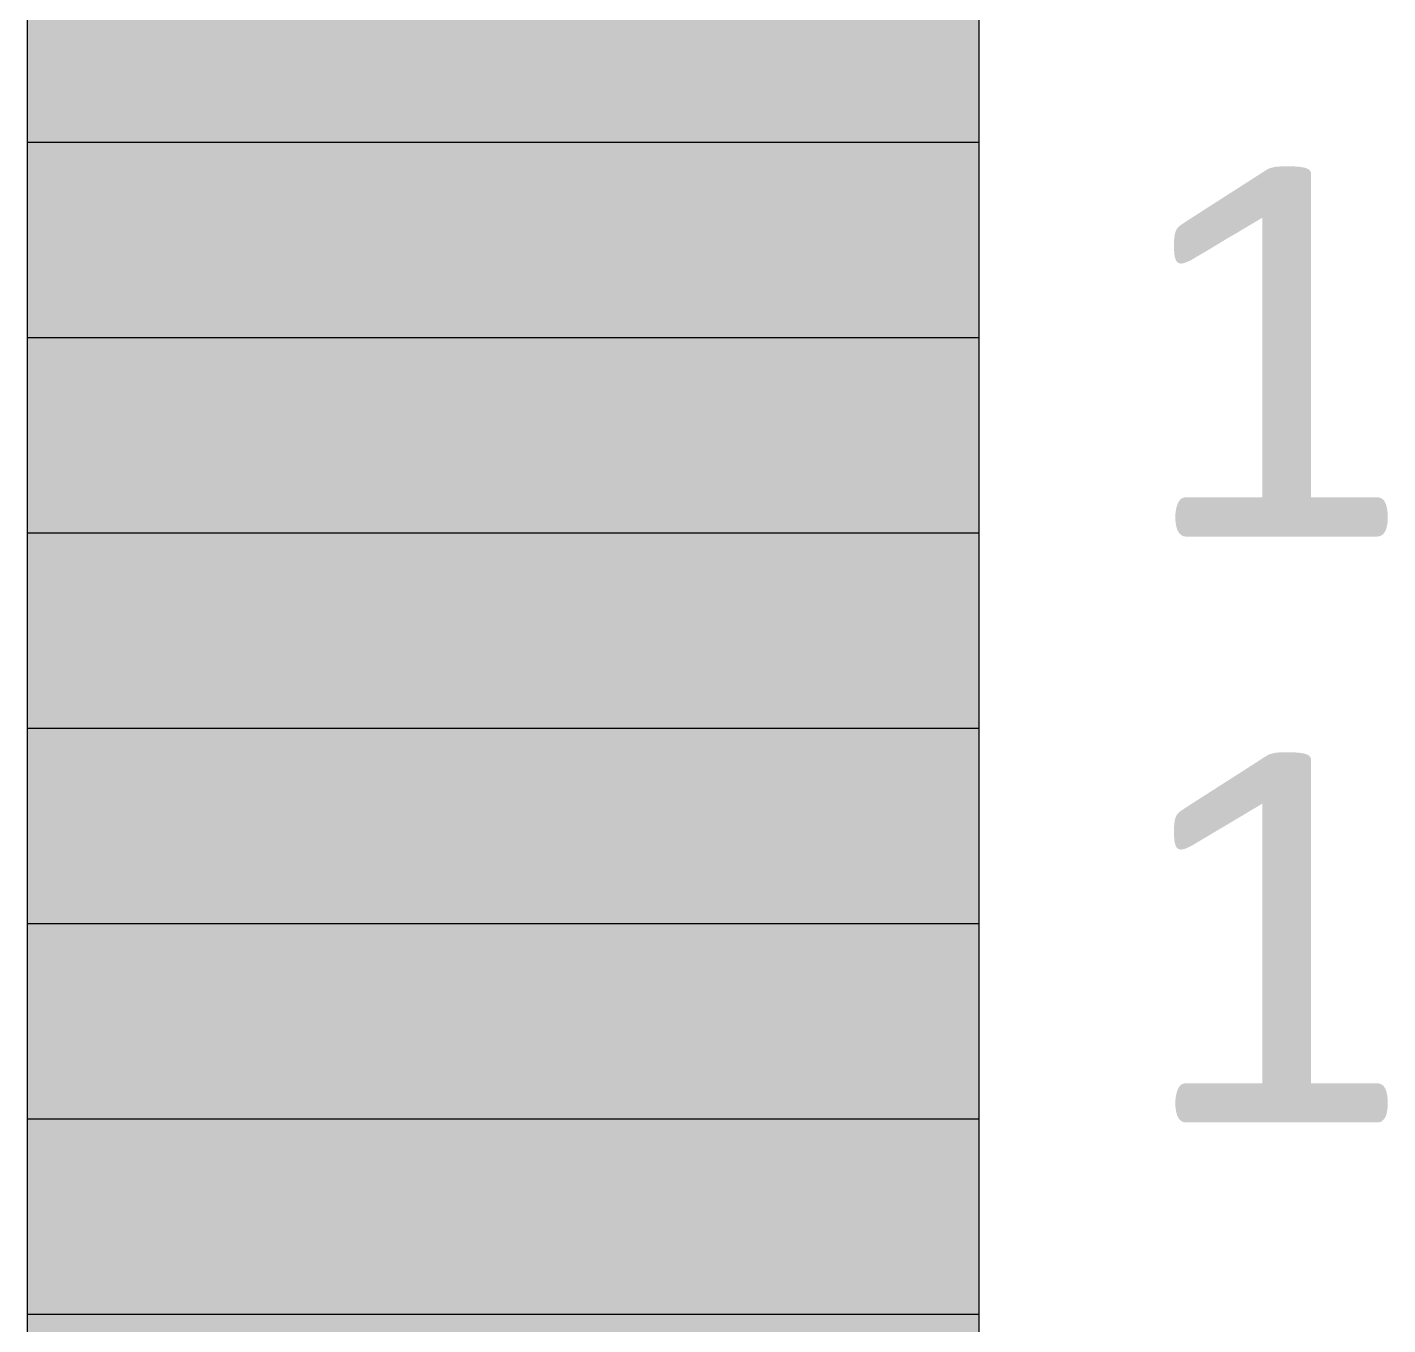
# Model space of a CAD drawing. Extents: x 79.49066 to 79.49309, y 16.68944 to 16.6915.
# Drawn here: x 79.4928573 to 79.4929736, y 16.6906292 to 16.6907402 of the extents above; entities that cross this region are included whole.
import ezdxf

# ---------------------------------------------------------------- set-up
doc = ezdxf.new("R2010")
doc.units = 0

msp = doc.modelspace()

# ---------------------------------------------------------------- hatches: boundary and pattern name
at = {"layer": 'GSLAYER', "true_color": 0xb4b4b4}
msp.add_hatch(color=256, dxfattribs=at).paths.add_polyline_path([(79.49293868, 16.69073036), (79.49293868, 16.69074706), (79.49285726, 16.69074706), (79.49285726, 16.69073036)])
at = {"layer": 'GSLAYER', "true_color": 0xb1b1b1}
msp.add_hatch(color=256, dxfattribs=at).paths.add_polyline_path([(79.49293868, 16.69071366), (79.49293868, 16.69073036), (79.49285726, 16.69073036), (79.49285726, 16.69071366)])
at = {"layer": 'GSLAYER', "true_color": 0x000000}
for points in [[(79.49296707, 16.69072391), (79.49296707, 16.69072763), (79.49296706, 16.69072777), (79.492967, 16.69072791), (79.4929669, 16.69072802), (79.49296689, 16.69072803), (79.49296679, 16.69072808), (79.49296671, 16.69072812), (79.49296667, 16.69072814), (79.49296645, 16.6907282), (79.49296625, 16.69072823), (79.4929661, 16.69072826), (79.49296592, 16.69072827), (79.49296567, 16.69072829), (79.49296567, 16.69072829), (79.49296513, 16.69072831), (79.4929644, 16.69072829), (79.4929644, 16.69072829), (79.49296413, 16.69072827), (79.49296404, 16.69072826), (79.49296389, 16.69072823), (79.49296377, 16.6907282), (79.49296353, 16.69072814), (79.4929635, 16.69072812), (79.49296339, 16.69072808), (79.4929633, 16.69072803), (79.49296329, 16.69072802), (79.49296311, 16.69072791), (79.4929629, 16.69072777), (79.49296268, 16.69072763), (79.49295688, 16.69072391)], [(79.49295608, 16.69072), (79.49295609, 16.69072), (79.49295623, 16.69072004), (79.49295641, 16.6907201), (79.49295643, 16.69072011), (79.49295663, 16.6907202), (79.49295682, 16.69072029), (79.49295687, 16.69072032), (79.49295739, 16.69072063), (79.49295809, 16.69072104), (79.49295894, 16.69072155), (79.49295958, 16.69072194), (79.49296012, 16.69072226), (79.49296057, 16.69072252), (79.49296094, 16.69072274), (79.49296125, 16.69072293), (79.49296151, 16.69072308), (79.49296176, 16.69072323), (79.492962, 16.69072337), (79.4929629, 16.69072391), (79.49295688, 16.69072391), (79.49295605, 16.69072337), (79.49295585, 16.69072323), (79.49295569, 16.69072308), (79.49295557, 16.69072293), (79.49295549, 16.69072274), (79.49295542, 16.69072252), (79.49295538, 16.69072226), (79.49295535, 16.69072194), (79.49295534, 16.69072155), (79.49295536, 16.69072104), (79.4929554, 16.69072063), (79.49295549, 16.69072032), (79.4929555, 16.69072029), (79.49295555, 16.6907202), (79.49295563, 16.69072011), (79.49295565, 16.6907201), (79.49295572, 16.69072004), (79.49295583, 16.69072), (79.49295585, 16.69072), (79.49295595, 16.69071999)], [(79.49296707, 16.6907), (79.49296707, 16.69072391), (79.4929629, 16.69072391), (79.4929629, 16.6907)], [(79.49297276, 16.69069665), (79.49297293, 16.69069667), (79.49297309, 16.69069674), (79.49297324, 16.69069685), (79.49297337, 16.69069702), (79.49297348, 16.69069724), (79.49297356, 16.69069753), (79.49297362, 16.69069788), (79.49297363, 16.6906983), (79.49297362, 16.69069871), (79.49297357, 16.69069906), (79.4929735, 16.69069934), (79.4929734, 16.69069958), (79.49297328, 16.69069976), (79.49297312, 16.69069989), (79.49297295, 16.69069998), (79.49297276, 16.6907), (79.49295634, 16.6907), (79.49295615, 16.69069998), (79.49295598, 16.69069989), (79.49295584, 16.69069976), (79.49295572, 16.69069958), (79.49295562, 16.69069934), (79.49295554, 16.69069906), (79.49295548, 16.69069871), (79.49295546, 16.6906983), (79.49295548, 16.69069788), (79.49295554, 16.69069753), (79.49295562, 16.69069724), (79.49295574, 16.69069702), (79.49295588, 16.69069685), (79.49295602, 16.69069674), (79.49295617, 16.69069667), (79.49295634, 16.69069665)], [(79.49296707, 16.69067381), (79.49296707, 16.69067752), (79.49296706, 16.69067767), (79.492967, 16.6906778), (79.4929669, 16.69067791), (79.49296689, 16.69067792), (79.49296679, 16.69067798), (79.49296671, 16.69067802), (79.49296667, 16.69067803), (79.49296645, 16.6906781), (79.49296625, 16.69067813), (79.4929661, 16.69067816), (79.49296592, 16.69067817), (79.49296567, 16.69067819), (79.49296567, 16.69067819), (79.49296513, 16.6906782), (79.4929644, 16.69067819), (79.4929644, 16.69067819), (79.49296413, 16.69067817), (79.49296404, 16.69067816), (79.49296389, 16.69067813), (79.49296377, 16.6906781), (79.49296353, 16.69067803), (79.4929635, 16.69067802), (79.49296339, 16.69067798), (79.4929633, 16.69067792), (79.49296329, 16.69067791), (79.49296311, 16.6906778), (79.4929629, 16.69067767), (79.49296268, 16.69067752), (79.49295688, 16.69067381)], [(79.49295608, 16.6906699), (79.49295609, 16.6906699), (79.49295623, 16.69066994), (79.49295641, 16.69066999), (79.49295643, 16.69067), (79.49295663, 16.6906701), (79.49295682, 16.69067019), (79.49295687, 16.69067021), (79.49295739, 16.69067053), (79.49295809, 16.69067094), (79.49295894, 16.69067145), (79.49295958, 16.69067183), (79.49296012, 16.69067215), (79.49296057, 16.69067242), (79.49296094, 16.69067264), (79.49296125, 16.69067282), (79.49296151, 16.69067298), (79.49296176, 16.69067313), (79.492962, 16.69067327), (79.4929629, 16.69067381), (79.49295688, 16.69067381), (79.49295605, 16.69067327), (79.49295585, 16.69067313), (79.49295569, 16.69067298), (79.49295557, 16.69067282), (79.49295549, 16.69067264), (79.49295542, 16.69067242), (79.49295538, 16.69067215), (79.49295535, 16.69067183), (79.49295534, 16.69067145), (79.49295536, 16.69067094), (79.4929554, 16.69067053), (79.49295549, 16.69067021), (79.4929555, 16.69067019), (79.49295555, 16.6906701), (79.49295563, 16.69067), (79.49295565, 16.69066999), (79.49295572, 16.69066994), (79.49295583, 16.6906699), (79.49295585, 16.6906699), (79.49295595, 16.69066988)], [(79.49296707, 16.6906499), (79.49296707, 16.69067381), (79.4929629, 16.69067381), (79.4929629, 16.6906499)], [(79.49297276, 16.69064655), (79.49297293, 16.69064657), (79.49297309, 16.69064663), (79.49297324, 16.69064675), (79.49297337, 16.69064691), (79.49297348, 16.69064714), (79.49297356, 16.69064742), (79.49297362, 16.69064778), (79.49297363, 16.6906482), (79.49297362, 16.69064861), (79.49297357, 16.69064895), (79.4929735, 16.69064924), (79.4929734, 16.69064948), (79.49297328, 16.69064966), (79.49297312, 16.69064979), (79.49297295, 16.69064987), (79.49297276, 16.6906499), (79.49295634, 16.6906499), (79.49295615, 16.69064987), (79.49295598, 16.69064979), (79.49295584, 16.69064966), (79.49295572, 16.69064948), (79.49295562, 16.69064924), (79.49295554, 16.69064895), (79.49295548, 16.69064861), (79.49295546, 16.6906482), (79.49295548, 16.69064778), (79.49295554, 16.69064742), (79.49295562, 16.69064714), (79.49295574, 16.69064691), (79.49295588, 16.69064675), (79.49295602, 16.69064663), (79.49295617, 16.69064657), (79.49295634, 16.69064655)]]:
    msp.add_hatch(color=256, dxfattribs=at).paths.add_polyline_path(points)
at = {"layer": 'GSLAYER', "true_color": 0xaeaeae}
msp.add_hatch(color=256, dxfattribs=at).paths.add_polyline_path([(79.49293868, 16.69069696), (79.49293868, 16.69071366), (79.49285726, 16.69071366), (79.49285726, 16.69069696)])
at = {"layer": 'GSLAYER', "true_color": 0xaaaaaa}
msp.add_hatch(color=256, dxfattribs=at).paths.add_polyline_path([(79.49293868, 16.69068026), (79.49293868, 16.69069696), (79.49285726, 16.69069696), (79.49285726, 16.69068026)])
at = {"layer": 'GSLAYER', "true_color": 0xa7a7a7}
msp.add_hatch(color=256, dxfattribs=at).paths.add_polyline_path([(79.49293868, 16.69066355), (79.49293868, 16.69068026), (79.49285726, 16.69068026), (79.49285726, 16.69066355)])
at = {"layer": 'GSLAYER', "true_color": 0xa4a4a4}
msp.add_hatch(color=256, dxfattribs=at).paths.add_polyline_path([(79.49293868, 16.69064685), (79.49293868, 16.69066355), (79.49285726, 16.69066355), (79.49285726, 16.69064685)])
at = {"layer": 'GSLAYER', "true_color": 0xa1a1a1}
msp.add_hatch(color=256, dxfattribs=at).paths.add_polyline_path([(79.49293868, 16.69063015), (79.49293868, 16.69064685), (79.49285726, 16.69064685), (79.49285726, 16.69063015)])
at = {"layer": 'GSLAYER', "true_color": 0x9d9d9d}
msp.add_hatch(color=256, dxfattribs=at).paths.add_polyline_path([(79.49293868, 16.69061345), (79.49293868, 16.69063015), (79.49285726, 16.69063015), (79.49285726, 16.69061345)])

# ---------------------------------------------------------------- linework, layer by layer
at = {"layer": 'GSLAYER', "true_color": 0x000000, "flags": 128}
msp.add_lwpolyline([(79.49285726, 16.68981181), (79.49293868, 16.68981181), (79.49293868, 16.69111448), (79.49285726, 16.69111448)], close=True, dxfattribs=at)
at = {"layer": 'GSLAYER', "true_color": 0xb3b3b3, "flags": 128}
for points in [[(79.49285726, 16.69073036), (79.49293868, 16.69073036)], [(79.49285726, 16.69071366), (79.49293868, 16.69071366)], [(79.49285726, 16.69069696), (79.49293868, 16.69069696)], [(79.49285726, 16.69068026), (79.49293868, 16.69068026)], [(79.49285726, 16.69066355), (79.49293868, 16.69066355)], [(79.49285726, 16.69064685), (79.49293868, 16.69064685)]]:
    msp.add_lwpolyline(points, dxfattribs=at)
at = {"layer": 'GSLAYER', "true_color": 0x000000, "flags": 128}
msp.add_lwpolyline([(79.49285726, 16.69063015), (79.49293868, 16.69063015)], dxfattribs=at)

doc.saveas('drawing.dxf')
